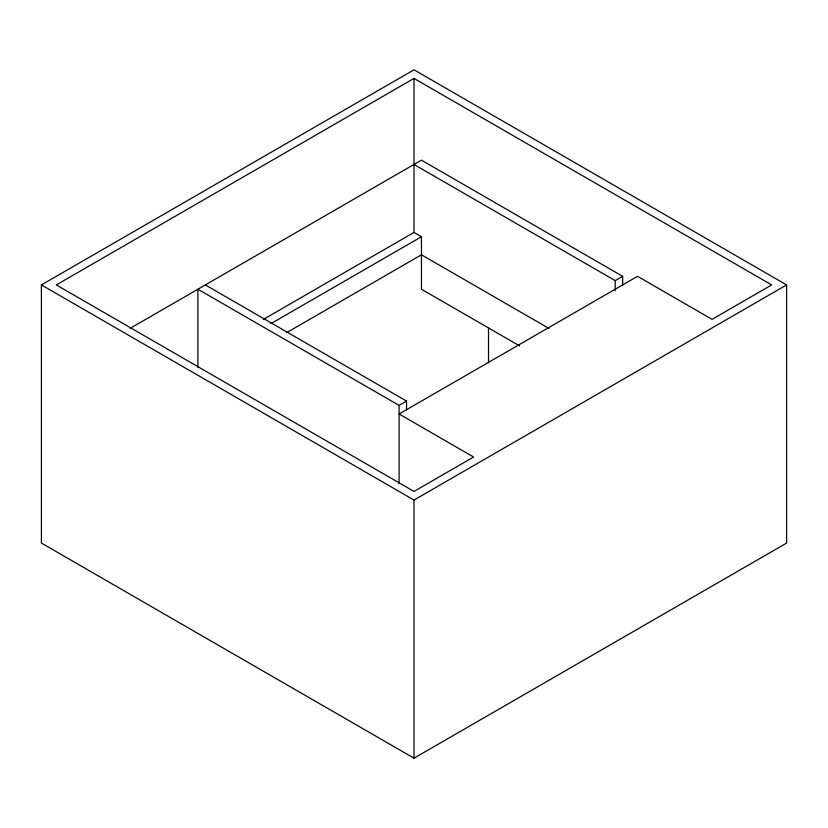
<?xml version="1.0" encoding="UTF-8"?>
<svg xmlns="http://www.w3.org/2000/svg" width="828" height="828" viewBox="0 0 828 828"><rect width="100%" height="100%" fill="white"/><g stroke="black" fill="none" stroke-linecap="round" stroke-linejoin="round"><path stroke-width="1.24" d="M41.4 284.925L414 69.811L786.6 284.925L786.6 543.075L414 758.189L41.4 543.075L41.4 284.925L414 500.05L786.6 284.925M414 78.412L56.304 284.925L414 491.439L473.616 457.025L399.096 414L637.56 276.324L712.08 319.349L771.696 284.925L414 78.412L414 232.44L263.366 319.411M130.079 328.385L421.452 160.156L622.656 276.324L622.656 285.184M270.818 323.707L421.452 236.746L421.452 254.807L286.436 332.763M197.892 367.57L197.892 289.231L399.096 405.389L406.548 401.094L406.548 409.953M414 164.462L615.204 280.62L622.656 276.324M414 232.44L421.452 236.746M421.452 254.807L549.13 328.519M519.642 345.918L421.452 289.231L421.452 255.065M205.344 284.925L406.548 401.094M615.204 280.62L615.204 290.752M488.52 327.95L488.52 362.799M414 500.05L414 758.189M399.096 405.389L399.096 483.738"/></g></svg>
